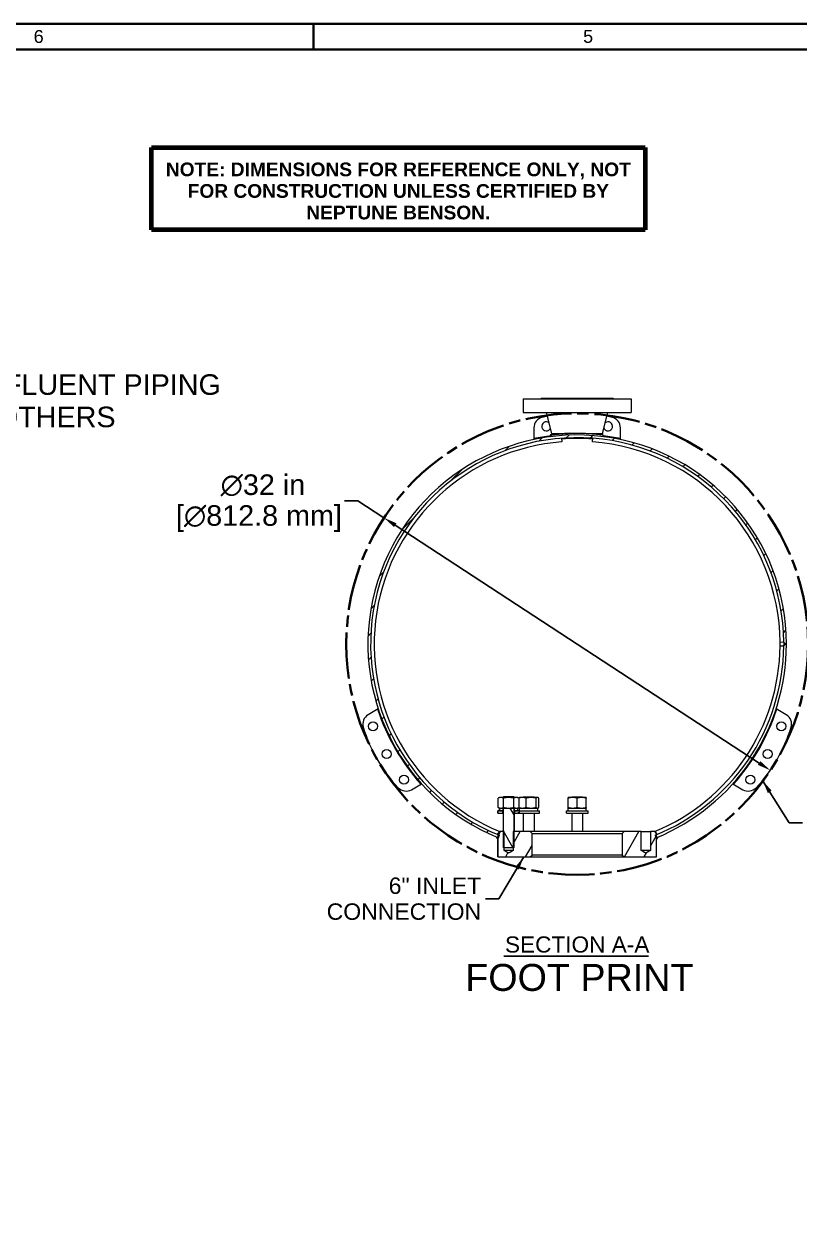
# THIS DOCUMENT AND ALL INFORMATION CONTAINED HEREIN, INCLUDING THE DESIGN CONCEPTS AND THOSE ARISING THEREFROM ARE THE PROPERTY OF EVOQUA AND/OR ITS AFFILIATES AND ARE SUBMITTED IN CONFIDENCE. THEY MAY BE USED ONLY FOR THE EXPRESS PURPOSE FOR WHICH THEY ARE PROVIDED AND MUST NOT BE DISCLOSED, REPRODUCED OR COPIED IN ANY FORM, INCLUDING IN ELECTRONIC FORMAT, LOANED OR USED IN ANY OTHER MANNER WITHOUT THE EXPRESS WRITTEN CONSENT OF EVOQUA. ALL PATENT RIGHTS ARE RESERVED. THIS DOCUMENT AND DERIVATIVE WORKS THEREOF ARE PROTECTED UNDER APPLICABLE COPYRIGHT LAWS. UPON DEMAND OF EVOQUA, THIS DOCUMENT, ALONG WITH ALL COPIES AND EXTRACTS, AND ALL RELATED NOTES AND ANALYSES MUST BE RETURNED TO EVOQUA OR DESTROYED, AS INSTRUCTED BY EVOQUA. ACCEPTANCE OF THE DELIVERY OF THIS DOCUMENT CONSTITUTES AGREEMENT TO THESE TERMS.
# Model space of a CAD drawing. Header units: inches. Extents: x 12 to 318, y 5 to 204.
# Drawn here: x 106 to 159.8, y 121.9 to 204.2 of the extents above; entities that cross this region are included whole.
import ezdxf

# ---------------------------------------------------------------- set-up
doc = ezdxf.new("R2010")
doc.units = ezdxf.units.IN
doc.header["$LTSCALE"] = 9.5
doc.header["$MEASUREMENT"] = 0
doc.linetypes.add('CHAIN', pattern=[0.7087, 0.4724, -0.0591, 0.1181, -0.0591])
doc.layers.get('0').update_dxf_attribs({"lineweight": 25})
for name, color, linetype, lineweight in [('Border', 7, 'Continuous', 35), ('Dimension', 7, 'Continuous', 25), ('Hatch', 7, 'Continuous', 18), ('Sketch Geometry', 7, 'Continuous', 35), ('Sketch Geometry (ANSI)', 7, 'Continuous', 25), ('Symbol', 7, 'Continuous', 25), ('Symbol (ANSI)', 7, 'Continuous', 25), ('Visible', 7, 'Continuous', 18)]:
    doc.layers.add(name, color=color, linetype=linetype, lineweight=lineweight)
doc.styles.add('MEMCOR Medium', font='arial.ttf')
doc.styles.add('Note Text (ANSI)', font='arial.ttf')
doc.styles.add('Standard A-B-C', font='arial.ttf')
doc.styles.add('Standard D-E', font='arial.ttf')
doc.styles.add('Standard Large', font='arial.ttf')
doc.styles.add('Text Style347', font='arial.ttf')
doc.dimstyles.new('Default (ANSI)$7', dxfattribs={"dimscale": 9.5, "dimtxt": 0.1500000059604645, "dimasz": 0.09842519462108612, "dimexe": 0.125, "dimexo": 0.0625, "dimgap": 0.03149606299212598, "dimtad": 0, "dimtih": 1, "dimtoh": 1, "dimdec": 4, "dimzin": 3, "dimdsep": 46, "dimlunit": 5, "dimtxsty": 'MEMCOR Medium', "dimcen": 0.09, "dimdle": 0.3937007874015748, "dimclrd": 256, "dimclre": 256, "dimclrt": 256, "dimadec": 0, "dimazin": 1, "dimtfac": 0.800000011920929, "dimtofl": 0, "dimtmove": 0, "dimatfit": 3, "dimfxl": 1, "dimfrac": 1, "dimtolj": 1, "dimtzin": 4, "dimlwd": -1, "dimlwe": -1, "dimarcsym": 0})
doc.dimstyles.new('Default D-E$7', dxfattribs={"dimscale": 9.5, "dimtxt": 0.1500000059604645, "dimasz": 0.09842519462108612, "dimexe": 0.125, "dimexo": 0.0625, "dimgap": 0.03149606299212598, "dimtad": 0, "dimtih": 1, "dimtoh": 1, "dimzin": 4, "dimdsep": 46, "dimtxsty": 'Standard D-E', "dimcen": 0.09, "dimdle": 0.3937007874015748, "dimclrd": 256, "dimclre": 256, "dimclrt": 256, "dimadec": 0, "dimazin": 1, "dimtfac": 1, "dimtofl": 0, "dimtmove": 0, "dimatfit": 3, "dimfxl": 1, "dimtolj": 1, "dimtzin": 4, "dimlwd": -1, "dimlwe": -1, "dimarcsym": 0})
doc.dimstyles.new('in [mm] D-E NeptuneBenson', dxfattribs={"dimscale": 9.5, "dimtxt": 0.1500000059604645, "dimasz": 0.09842519462108612, "dimexe": 0.125, "dimexo": 0.063, "dimgap": 0.03149606299212598, "dimtad": 0, "dimtih": 1, "dimtoh": 1, "dimdec": 4, "dimzin": 3, "dimdsep": 46, "dimlunit": 5, "dimtxsty": 'Standard D-E', "dimcen": 0.09, "dimdle": 0.3937007874015748, "dimclrd": 256, "dimclre": 256, "dimclrt": 256, "dimadec": 1, "dimazin": 1, "dimtfac": 1, "dimtofl": 0, "dimtmove": 0, "dimatfit": 3, "dimfxl": 1, "dimfrac": 1, "dimtolj": 1, "dimtzin": 4, "dimlwd": -1, "dimlwe": -1, "dimarcsym": 0})
pattern_1 = [(135.00021045915, (0, 0), (-0.8396862183023246, -0.8396923870043962), [])]
pattern_2 = [(59.99997778074501, (0, 0), (-1.028404936738194, 0.5937503988146122), [])]
pattern_3 = [(120.00017538262, (0, 0), (-1.028403349517977, -0.5937531479497226), [])]
pattern_4 = [(30.00002221925499, (0, 0), (-0.5937503988146122, 1.028404936738194), [])]
pattern_5 = [(150.00024553567, (0, 0), (-0.593745592861006, -1.028407711444314), [])]

# ---------------------------------------------------------------- blocks, each defined once
blk = doc.blocks.new('Borders 22x34_D')
at = {"layer": 'Border'}
for p, q in [((33.5, 21.5), (1.249999999999993, 21.5)), ((13.2734375, 21.5), (13.2734375, 21.3125)), ((33.3125, 21.31250000000001), (1.249999999999993, 21.3125))]:
    blk.add_line(p, q, dxfattribs=at)
at = {"layer": 'Border', "char_height": 0.09399999783733698, "attachment_point": 5, "style": 'Standard A-B-C'}
for s, insert in [('\\fArial|b0|i0;{\\H0.0940;6}', (11.26953125, 21.40625)), ('\\fArial|b0|i0;{\\H0.0940;5}', (15.27734375, 21.40685899403152))]:
    blk.add_mtext(s, dxfattribs=dict(at, insert=insert))
blk = doc.blocks.new('DIM FOR REF ONLY')
at = {"layer": 'Sketch Geometry (ANSI)', "lineweight": 140}
for p, q in [((-1.8, 0.3000000000000002), (1.8, 0.3000000000000002)), ((-1.8, -0.3000000000000002), (-1.8, 0.3000000000000002)), ((1.8, 0.3000000000000002), (1.799999999999999, -0.3000000000000002)), ((1.799999999999999, -0.3000000000000002), (-1.8, -0.3000000000000002))]:
    blk.add_line(p, q, dxfattribs=at)
at = {"layer": 'Symbol (ANSI)', "insert": (0, -0.01671697658405858), "char_height": 0.1000000031914298, "width": 3.557293458209896, "attachment_point": 5, "line_spacing_factor": 0.9442214965820312, "style": 'Note Text (ANSI)'}
blk.add_mtext('\\fArial|b1|i0;{\\H0.1000;NOTE: DIMENSIONS FOR REFERENCE ONLY, NOT FOR CONSTRUCTION UNLESS CERTIFIED BY NEPTUNE BENSON.}', dxfattribs=at)
blk = doc.blocks.new('*D24')
at = {"layer": 'Defpoints', "color": 0, "transparency": 16777216}
for p in [(193.7972568226986, 119.3887375838021), (193.7972568226986, 114.3087004559909), (157.7972568226986, 101.0393646977037)]:
    blk.add_point(p, dxfattribs=at)
at = {"layer": 'Dimension', "transparency": 16777216}
for p, q in [((157.7972568226986, 101.6378646977037), (157.7972568226986, 120.5762375838021)), ((193.7972568226986, 114.9072004559909), (193.7972568226986, 120.5762375838021)), ((158.7322961715989, 119.3887375838021), (170.6513532396408, 119.3887375838021)), ((192.8622174737983, 119.3887375838021), (180.942889382857, 119.3887375838021))]:
    blk.add_line(p, q, dxfattribs=at)
for points in [[(158.7322961715989, 119.5445774752855), (158.7322961715989, 119.2328976923187), (157.7972568226986, 119.3887375838021)], [(192.8622174737983, 119.5445774752855), (192.8622174737983, 119.2328976923187), (193.7972568226986, 119.3887375838021)]]:
    blk.add_solid(points, dxfattribs=at)
at = {"layer": 'Dimension', "transparency": 16777216, "char_height": 1.425000056624413, "attachment_point": 5, "style": 'Standard D-E'}
for s, insert in [('\\A1; 36 in', (175.7971213112489, 120.4160027392698)), ('\\A1;[914.4 mm]', (175.7971213112489, 118.1763001825178))]:
    blk.add_mtext(s, dxfattribs=dict(at, insert=insert))
blk = doc.blocks.new('*D29')
at = {"layer": 'Defpoints', "color": 0, "transparency": 16777216}
for p in [(130.9873736890362, 169.993497080144), (157.7671399563689, 152.4797317456705)]:
    blk.add_point(p, dxfattribs=at)
at = {"layer": 'Dimension', "transparency": 16777216}
for p, q in [((129.180173282419, 171.1753925275463), (128.2451339335187, 171.1753925275462)), ((130.9873736890362, 169.993497080144), (129.180173282419, 171.1753925275463)), ((156.9845928797647, 152.9915116367274), (131.7699207656404, 169.4817171890871))]:
    blk.add_line(p, q, dxfattribs=at)
for points in [[(131.8552174141498, 169.6121417018545), (131.6846241171309, 169.3512926763197), (130.9873736890362, 169.993497080144)], [(157.0698895282742, 153.1219361494947), (156.8992962312552, 152.86108712396), (157.7671399563689, 152.4797317456705)]]:
    blk.add_solid(points, dxfattribs=at)
at = {"layer": 'Dimension', "transparency": 16777216, "char_height": 1.425000056624413, "attachment_point": 5, "style": 'Standard D-E'}
for s, insert in [('\\A1; ∅32 in', (122.3251417475122, 172.2420250108647)), ('\\A1;[∅812.8 mm]', (122.3251417475122, 169.9396263393874))]:
    blk.add_mtext(s, dxfattribs=dict(at, insert=insert))

msp = doc.modelspace()

# ---------------------------------------------------------------- hatches: boundary and pattern name
at = {"layer": 'Hatch'}
h = msp.add_hatch(dxfattribs=at)
h.set_pattern_fill('ANSI31', color=256, scale=9.499999999999998, style=0)
h.set_pattern_definition([(45, (0, 0), (-0.8396893026590252, 0.8396893026590252), [])])
edge = h.paths.add_edge_path()
edge.add_line((158.6892223918996, 161.3602986726722), (158.6898518312816, 161.3596840259569))
edge.add_spline(control_points=[(158.6898518312816, 161.3596840259569), (158.7105904772499, 161.3394314466433), (158.7312639169352, 161.31911214023), (158.7727335905705, 161.2780905322834), (158.7935281613917, 161.257386638996), (158.8142555628365, 161.2366156727726)], knot_values=[-0.4444822678485152, -0.4444822678485152, -0.4444822678485152, -0.4444822678485152, -0.2235997053714192, -0.2235997053714192, 0, 0, 0, 0], degree=3, periodic=0)
edge.add_line((158.8142555628365, 161.2366156727726), (158.8772568227023, 161.2366156782705))
edge.add_ellipse((144.3772568227023, 161.2366144129071), major_axis=(-1.265363416500901e-06, 14.49999999999995), ratio=1, start_angle=270, end_angle=517.1918704726288)
edge.add_ellipse((144.3772568226138, 161.2366144126943), major_axis=(13.36621879402833, -5.620871386491642), ratio=1, start_angle=270, end_angle=270.517353892734)
edge.add_ellipse((144.3772568221316, 161.2366144115072), major_axis=(13.41642703719164, -5.499953228152959), ratio=1, start_angle=269.9999999999997, end_angle=270.160588602221)
edge.add_line((138.9149287073729, 147.8048248240071), (138.985562275644, 147.9785117522237))
edge.add_ellipse((144.3772568226944, 161.2366144128867), major_axis=(-13.25810266066305, 5.391694547050391), ratio=1, start_angle=89.53136823856897, end_angle=90, ccw=False)
edge.add_ellipse((144.3772568227023, 161.2366144129071), major_axis=(-13.2135601081527, 5.499953228731659), ratio=1, start_angle=203.0939525433276, end_angle=450.0000000000024, ccw=False)
h = msp.add_hatch(dxfattribs=at)
h.set_pattern_fill('ANSI31', color=256, scale=9.499999999999998, angle=105.00024553567, style=0)
h.set_pattern_definition(pattern_5)
h.paths.add_polyline_path([(139.0859909453368, 149.8658644129074), (139.248184823299, 149.8658644129074), (139.248184823299, 149.6778644129074), (139.2218909161048, 149.6778644129074), (138.9951636584997, 149.6778644129074), (138.9951636584997, 149.8658644129074), (139.0026685437283, 149.8658644129074)])
h = msp.add_hatch(dxfattribs=at)
h.set_pattern_fill('ANSI31', color=256, scale=9.499999999999998, angle=75.00017538262, style=0)
h.set_pattern_definition(pattern_3)
h.paths.add_polyline_path([(139.6272568227021, 150.5998644129074), (139.2529434269607, 150.5998644129074), (139.2529434269607, 150.6303644129074), (139.2654671486767, 150.6428644129074), (139.9890464967275, 150.6428644129074), (140.0015702184435, 150.6303644129074), (140.0015702184435, 150.5998644129074)])
h = msp.add_hatch(dxfattribs=at)
h.set_pattern_fill('ANSI31', color=256, scale=9.499999999999998, angle=75.00017538262, style=0)
h.set_pattern_definition(pattern_3)
h.paths.add_polyline_path([(139.6272568227021, 149.8658644129074), (140.0015702184434, 149.8658644129074), (140.0015702184434, 148.2366144129074), (140.0015702184434, 147.1553644129074), (139.9890464967275, 147.1428644129074), (139.9474544464149, 147.1428644129074), (139.307059198989, 147.1428644129074), (139.2654671486766, 147.1428644129074), (139.2529434269607, 147.1553644129074), (139.2529434269607, 148.2366144129074), (139.2529434269607, 149.8658644129074)])
h = msp.add_hatch(dxfattribs=at)
h.set_pattern_fill('ANSI31', color=256, scale=9.499999999999998, angle=105.00024553567, style=0)
h.set_pattern_definition(pattern_5)
h.paths.add_polyline_path([(140.1685227000674, 149.8658644129073), (140.2518451016759, 149.8658644129073), (140.2593499869045, 149.8658644129073), (140.2593499869045, 149.6778644129074), (140.0326227292994, 149.6778644129074), (140.0063288221051, 149.6778644129074), (140.0063288221051, 149.8658644129074)])
h = msp.add_hatch(dxfattribs=at)
h.set_pattern_fill('ANSI31', color=256, scale=9.499999999999998, angle=-14.999977780745, style=0)
h.set_pattern_definition(pattern_4)
h.paths.add_polyline_path([(138.8775998890108, 149.6778644129074), (138.8775998890108, 149.5178644129074), (139.2218909161048, 149.5178644129074), (139.2218909161048, 149.6778644129074), (138.9951636584997, 149.6778644129074)])
h = msp.add_hatch(dxfattribs=at)
h.set_pattern_fill('ANSI31', color=256, scale=9.499999999999998, angle=-14.999977780745, style=0)
h.set_pattern_definition(pattern_4)
h.paths.add_polyline_path([(140.3769137563934, 149.5178644129074), (140.3769137563934, 149.6778644129074), (140.2593499869045, 149.6778644129074), (140.0326227292994, 149.6778644129074), (140.0326227292994, 149.5178644129074)])
h = msp.add_hatch(dxfattribs=at)
h.set_pattern_fill('ANSI31', color=256, scale=9.499999999999998, angle=14.999977780745, style=0)
h.set_pattern_definition(pattern_2)
edge = h.paths.add_edge_path()
edge.add_spline(control_points=[(139.9474544464149, 146.9266144129074), (139.7846305262772, 146.8290244799593), (139.6867745549705, 146.771587545831), (139.6420877266418, 146.7481886592365), (139.6171629940704, 146.7466933041591), (139.5767465614622, 146.7662673995441), (139.4671580108455, 146.8306577973135), (139.307059198989, 146.9266144129074)], knot_values=[0, 0, 0, 0.1269987119716778, 0.3471420293198288, 0.8819957925534003, 1.438620645031378, 1.741104447921297, 1.86413268116573, 1.86413268116573, 1.86413268116573], weights=[1, 1.896017893314855, 4.011503640253107, 7.354342838977546, 7.768026261412508, 4.47386658969204, 1.868004853423311, 1], degree=2, periodic=0)
edge.add_line((139.307059198989, 146.9266144129074), (139.307059198989, 147.1428644129074))
edge.add_line((139.307059198989, 147.1428644129074), (139.307059198989, 148.2366144129074))
edge.add_line((139.307059198989, 148.2366144129074), (139.2529434269607, 148.2366144129074))
edge.add_line((139.2529434269607, 148.2366144129074), (139.0023046816842, 148.2366144129074))
edge.add_line((139.0023046816842, 148.2366144129074), (138.8773035939707, 148.1116144129074))
edge.add_line((138.8773035939707, 148.1116144129074), (138.8773035939707, 148.0230543047544))
edge.add_line((138.8773035939707, 148.0230543047544), (138.8773035939707, 147.8201873743155))
edge.add_line((138.8773035939707, 147.8201873743155), (138.8773035939707, 147.6894760731549))
edge.add_line((138.8773035939707, 147.6894760731549), (138.8773035939707, 146.4866144129074))
edge.add_line((138.8773035939707, 146.4866144129074), (141.1273359747071, 146.4866144129073))
edge.add_line((141.1273359747071, 146.4866144129073), (141.2523391408691, 146.6116144129073))
edge.add_line((141.2523391408691, 146.6116144129074), (141.2523391408691, 148.1116144129074))
edge.add_line((141.2523391408691, 148.1116144129074), (141.1273359747071, 148.2366144129074))
edge.add_line((141.1273359747071, 148.2366144129073), (140.0015702184434, 148.2366144129074))
edge.add_line((140.0015702184434, 148.2366144129074), (139.947454446415, 148.2366144129074))
edge.add_line((139.947454446415, 148.2366144129074), (139.9474544464149, 147.1428644129074))
edge.add_line((139.9474544464149, 147.1428644129074), (139.9474544464149, 146.9266144129074))
h = msp.add_hatch(dxfattribs=at)
h.set_pattern_fill('ANSI31', color=256, scale=9.499999999999998, angle=14.999977780745, style=0)
h.set_pattern_definition(pattern_2)
edge = h.paths.add_edge_path()
edge.add_spline(control_points=[(149.4474544464149, 146.9266144129072), (149.2846305262755, 146.8290244799582), (149.1867745549694, 146.7715875458302), (149.1420877266414, 146.7481886592361), (149.1171629940703, 146.7466933041589), (149.0767465614622, 146.766267399544), (148.9671580108455, 146.8306577973133), (148.807059198989, 146.9266144129072)], knot_values=[0, 0, 0, 0.1269987119727649, 0.3471420293232652, 0.8819957925597767, 1.438620645035721, 1.741104447923081, 1.864132681166204, 1.864132681166204, 1.864132681166204], weights=[1, 1.896017893333548, 4.011503640315993, 7.35434283908584, 7.768026261475409, 4.473866589706166, 1.86800485342475, 1], degree=2, periodic=0)
edge.add_line((148.807059198989, 146.9266144129072), (148.807059198989, 148.2366144129072))
edge.add_line((148.807059198989, 148.2366144129072), (147.6271776706968, 148.2366144129073))
edge.add_line((147.6271776706968, 148.2366144129073), (147.5021745045348, 148.1116144129073))
edge.add_line((147.5021745045348, 148.1116144129072), (147.5021745045347, 146.6116144129072))
edge.add_line((147.5021745045348, 146.6116144129072), (147.6271776706968, 146.4866144129072))
edge.add_line((147.6271776706968, 146.4866144129073), (149.8772100514332, 146.4866144129072))
edge.add_line((149.8772100514332, 146.4866144129072), (149.8772100514332, 147.6894760731547))
edge.add_line((149.8772100514332, 147.6894760731547), (149.8772100514332, 147.8201873743153))
edge.add_line((149.8772100514332, 147.8201873743152), (149.8772100514332, 148.0230543047541))
edge.add_line((149.8772100514332, 148.0230543047541), (149.8772100514332, 148.1116144129072))
edge.add_line((149.8772100514332, 148.1116144129072), (149.7522089637197, 148.2366144129072))
edge.add_line((149.7522089637197, 148.2366144129072), (149.4474544464149, 148.2366144129072))
edge.add_line((149.4474544464149, 148.2366144129072), (149.4474544464149, 146.9266144129072))
h = msp.add_hatch(dxfattribs=at)
h.set_pattern_fill('ANSI31', color=256, scale=9.499999999999998, angle=90.00021045915, style=0)
h.set_pattern_definition(pattern_1)
edge = h.paths.add_edge_path()
edge.add_spline(control_points=[(138.7563854361072, 147.8703956186723), (138.7763317589018, 147.8402919662346), (138.8128020202119, 147.7859585254541), (138.8370569689325, 147.7498223856619), (138.8572711974892, 147.7197096028731), (138.8773035939708, 147.6894760731612)], knot_values=[-0.3316340203417856, -0.3316340203417856, -0.3316340203417856, -0.3316340203417856, -0.2763616771456869, -0.2763616771456869, 0, 0, 0, 0], degree=3, periodic=0)
edge.add_line((138.8773035939708, 147.6894760731612), (138.8773035939708, 147.8201873743123))
edge.add_ellipse((144.377256822615, 161.2366144126969), major_axis=(-13.41642703838462, 5.499953228628415), ratio=1, start_angle=89.48264610716762, end_angle=89.99999999994219, ccw=False)
h = msp.add_hatch(dxfattribs=at)
h.set_pattern_fill('ANSI31', color=256, scale=9.499999999999998, angle=90.00021045915, style=0)
h.set_pattern_definition(pattern_1)
edge = h.paths.add_edge_path()
edge.add_spline(control_points=[(149.8772100514333, 147.689476073161), (149.8973443520003, 147.7196418347717), (149.9175067628622, 147.7497888276866), (149.9417016080441, 147.7859652372398), (149.9780059564956, 147.8402478821879), (149.9981282092969, 147.8703956186721)], knot_values=[-1.657178635065465, -1.657178635065465, -1.657178635065465, -1.657178635065465, -0.2761964706043747, -0.2761964706043747, 0, 0, 0, 0], degree=3, periodic=0)
edge.add_ellipse((144.3772568226775, 161.2366144129668), major_axis=(-13.36621879430101, -5.620871386604489), ratio=1, start_angle=89.48264610724277, end_angle=90.00000000006429, ccw=False)
edge.add_line((149.8772100514176, 147.8201873743121), (149.8772100514333, 147.689476073161))

# ---------------------------------------------------------------- linework, layer by layer
at = {"layer": 'Sketch Geometry', "linetype": 'CHAIN', "ltscale": 0.7110018730163574}
msp.add_circle((144.3772568227025, 161.2366144129071), 15.99912386291813, dxfattribs=at)
at = {"layer": 'Symbol', "lineweight": 25}
msp.add_line((139.3007047648247, 139.5980811034485), (149.3136611625646, 139.5980811034485), dxfattribs=at)
at = {"layer": 'Visible'}
for p, q in [((140.6272568227028, 178.2391144129072), (148.1272568227028, 178.2391144129071)), ((140.6272568227028, 178.2391144129072), (140.6272568227028, 177.2991144129073)), ((141.8772568227028, 178.2991144129072), (146.8772568227028, 178.2991144129071)), ((141.8772568227028, 178.2991144129072), (141.8772568227028, 178.2391144129072)), ((146.8772568227028, 178.2991144129071), (146.8772568227028, 178.2391144129071)), ((148.1272568227028, 178.2391144129071), (148.1272568227028, 177.2991144129071)), ((140.6272568227028, 177.2991144129073), (148.1272568227028, 177.2991144129071)), ((142.6272568227028, 175.8480033017961), (142.2522568227028, 177.2991144129072)), ((146.1272568227028, 175.848003301796), (146.5022568227028, 177.2991144129071)), ((141.3772568227027, 176.2277370364116), (141.3772568227027, 175.4228753720181)), ((147.3772568227026, 175.4228753720181), (147.3772568227026, 176.2277370364115)), ((141.3772568227027, 175.4739772305077), (141.3875661010532, 175.4250515850864)), ((142.6272568227028, 175.8480033017961), (143.7555194370133, 175.8480033017961)), ((142.6272568227028, 175.8480033017961), (142.6272568227028, 175.7561441104941)), ((143.2966147931005, 175.5082600452038), (143.3154906364124, 175.2589736586135)), ((144.9989942083928, 175.8480033017961), (146.1272568227028, 175.8480033017961)), ((145.4380903423064, 175.2590442484842), (145.4569496048771, 175.5083318900055)), ((146.1272568227028, 175.848003301796), (146.1272568227028, 175.7561441104942)), ((147.3669475443522, 175.4250515850865), (147.3772568227027, 175.4739772305078)), ((158.6892223918998, 161.3602986726722), (158.4392317269356, 161.3581382489209)), ((158.4392316500385, 161.1150816791683), (158.6892223136356, 161.1129210972352)), ((158.4398517322247, 161.1150763200147), (158.439851830658, 161.3581436078682)), ((158.6898518312818, 161.3596840259569), (158.6181026972929, 161.3596840550127)), ((158.6898517316008, 161.113535722043), (158.6181036373315, 161.1135357510983)), ((158.6898518312816, 161.3596840259569), (158.6898517316006, 161.113535722043)), ((158.8142555628364, 161.2366156727726), (158.8772568227022, 161.2366156782705)), ((158.8772568227022, 161.2366131475432), (158.8142647220695, 161.2366131530402)), ((130.591594447397, 156.7415601447054), (129.8945637994997, 156.3391293125084)), ((130.594864430771, 156.731543941225), (130.5473389397644, 156.7160092154606)), ((158.2071747056409, 156.7160092154596), (158.1596492146342, 156.7315439412241)), ((158.8599498459048, 156.3391293125079), (158.1629191980081, 156.7415601447045)), ((132.8945637994995, 151.1429768898018), (133.5915944473968, 151.5454077219987)), ((133.5473389397642, 151.5198567927539), (133.5845551524203, 151.5532477124108)), ((155.162919198008, 151.545407721998), (155.8599498459047, 151.1429768898014)), ((155.1699584929845, 151.55324771241), (155.2071747056407, 151.5198567927531)), ((139.0022568227021, 150.5998644129074), (138.9055689862151, 150.554778134303)), ((138.9055689862151, 149.9109506915117), (138.9055689862151, 150.554778134303)), ((139.0022568227021, 149.8658644129073), (138.9055689862151, 149.9109506915117)), ((138.9947568227021, 149.8658644129074), (138.9951636584997, 149.8658644129074)), ((138.9947568227021, 149.6778644129074), (138.9947568227021, 149.8658644129074)), ((139.0026685437283, 149.8658644129074), (138.9951636584997, 149.8658644129074)), ((138.9951636584997, 149.8658644129074), (138.9951636584997, 149.6778644129074)), ((139.0859909453368, 150.5998644129074), (139.0022568227021, 150.5998644129074)), ((139.0026685437283, 149.8658644129074), (139.0859909453368, 149.8658644129074)), ((139.6272568227021, 150.5998644129074), (139.0859909453368, 150.5998644129074)), ((139.0859909453368, 149.8658644129073), (139.6272568227021, 149.8658644129074)), ((139.248184823299, 149.6778644129074), (139.248184823299, 149.8658644129074)), ((139.2647568227021, 150.6428644129074), (139.2522568227021, 150.6303644129074)), ((139.2529434269607, 150.6303644129074), (139.2522568227021, 150.6303644129074)), ((139.2522568227021, 150.6303644129074), (139.2522568227021, 150.5998644129074)), ((139.2522568227021, 149.8658644129074), (139.2522568227021, 148.2366144129074)), ((139.2654671486767, 150.6428644129074), (139.2529434269607, 150.6303644129074)), ((139.2529434269607, 150.6303644129074), (139.2529434269607, 150.5998644129074)), ((139.2529434269607, 149.8658644129074), (139.2529434269607, 147.1553644129074)), ((139.2647568227021, 150.6428644129074), (139.2654671486767, 150.6428644129074)), ((139.9890464967276, 150.6428644129074), (139.2654671486767, 150.6428644129074)), ((139.2664129044586, 149.9109506915117), (139.2664129044586, 150.554778134303)), ((140.1685227000674, 150.5998644129074), (139.6272568227021, 150.5998644129074)), ((139.6272568227021, 149.8658644129074), (140.1685227000674, 149.8658644129073)), ((139.9881007409456, 149.9109506915117), (139.9881007409456, 150.554778134303)), ((140.0015702184435, 150.6303644129074), (139.9890464967276, 150.6428644129074)), ((139.9890464967276, 150.6428644129074), (139.9897568227021, 150.6428644129074)), ((139.9897568227021, 150.6428644129074), (140.0022568227021, 150.6303644129074)), ((140.0015702184435, 150.5998644129074), (140.0015702184435, 150.6303644129074)), ((140.0022568227021, 150.6303644129074), (140.0015702184435, 150.6303644129074)), ((140.0015702184434, 147.1553644129074), (140.0015702184435, 149.8658644129074)), ((140.0022568227021, 150.6303644129074), (140.0022568227021, 150.5998644129074)), ((140.0022568227021, 149.8658644129074), (140.0022568227021, 148.2366144129074)), ((140.0063288221051, 149.8658644129073), (140.0063288221051, 149.6778644129074)), ((140.2522568227021, 150.5998644129074), (140.1685227000674, 150.5998644129074)), ((140.1685227000674, 149.8658644129073), (140.2518451016759, 149.8658644129073)), ((140.2593499869045, 149.8658644129073), (140.2518451016759, 149.8658644129073)), ((140.2522568227021, 150.5998644129074), (140.3489446591892, 150.554778134303)), ((140.2522568227021, 149.8658644129073), (140.3489446591891, 149.9109506915117)), ((140.2593499869045, 149.6778644129074), (140.2593499869045, 149.8658644129073)), ((140.2593499869045, 149.8658644129074), (140.2597568227021, 149.8658644129074)), ((140.2597568227021, 149.6778644129074), (140.2597568227021, 149.8658644129073)), ((140.3489446591891, 149.9109506915117), (140.3489446591892, 150.554778134303)), ((140.3934996120659, 150.5998644129074), (140.3714519993096, 150.5895834422351)), ((140.3934996120659, 149.8658644129074), (140.3714519993096, 149.8761453835797)), ((140.385999612066, 149.8658644129073), (141.650999612066, 149.8658644129073)), ((140.385999612066, 149.6778644129074), (140.385999612066, 149.8658644129073)), ((140.5765578738243, 150.5998644129074), (140.3934996120659, 150.5998644129074)), ((141.180261515255, 150.5998644129074), (140.5765578738243, 150.5998644129074)), ((140.655999612066, 150.6428644129073), (140.6434996120661, 150.6303644129073)), ((141.3934996120661, 150.6303644129073), (140.6434996120661, 150.6303644129073)), ((140.6434996120661, 150.6303644129073), (140.6434996120661, 150.5998644129074)), ((140.655999612066, 150.6428644129073), (141.3809996120661, 150.6428644129073)), ((140.8317130553642, 149.9109506915117), (140.8317130553642, 150.554778134303)), ((141.6222032534966, 150.5998644129073), (141.180261515255, 150.5998644129074)), ((141.3809996120661, 150.6428644129073), (141.3934996120661, 150.6303644129073)), ((141.3934996120661, 150.6303644129073), (141.3934996120661, 150.5998644129073)), ((141.5288099751457, 149.9109506915117), (141.5288099751457, 150.554778134303)), ((141.6434996120659, 150.5998644129073), (141.6222032534966, 150.5998644129073)), ((141.6434996120659, 150.5998644129073), (141.6655472248222, 150.589583442235)), ((141.6434996120659, 149.8658644129073), (141.6655472248222, 149.8761453835797)), ((141.650999612066, 149.6778644129074), (141.650999612066, 149.8658644129073)), ((141.7155965318474, 149.9109506915117), (141.7155965318474, 150.554778134303)), ((143.7447568227021, 149.8658644129073), (145.002732841427, 149.8658644129073)), ((143.7447568227021, 149.6778644129073), (143.7447568227021, 149.8658644129073)), ((144.0647568227019, 150.5998644129073), (143.7522568227019, 150.5998644129073)), ((143.7522568227019, 149.9109506915117), (143.7522568227019, 150.554778134303)), ((144.0147568227022, 150.6428644129073), (144.0022568227022, 150.6303644129073)), ((144.7522568227022, 150.6303644129073), (144.0022568227022, 150.6303644129073)), ((144.0022568227022, 150.6303644129073), (144.0022568227022, 150.5998644129073)), ((144.0147568227022, 150.6428644129073), (144.7397568227022, 150.6428644129073)), ((144.6897568227019, 150.5998644129073), (144.0647568227019, 150.5998644129073)), ((144.3772568227018, 149.9109506915116), (144.3772568227019, 150.5547781343029)), ((145.0022568227019, 150.5998644129073), (144.6897568227019, 150.5998644129073)), ((144.7397568227022, 150.6428644129073), (144.7522568227022, 150.6303644129073)), ((144.7522568227022, 150.6303644129073), (144.7522568227022, 150.5998644129073)), ((145.0022568227019, 149.9109506915116), (145.0022568227019, 150.5547781343029)), ((145.002732841427, 149.6778644129073), (145.002732841427, 149.8658644129073)), ((138.8772568227021, 149.6778644129074), (138.8775998890108, 149.6778644129074)), ((138.8772568227021, 149.5178644129074), (138.8772568227021, 149.6778644129074)), ((138.8772568227021, 149.5178644129074), (138.8775998890108, 149.5178644129074)), ((138.8775998890108, 149.6778644129074), (138.8775998890108, 149.5178644129074)), ((139.2218909161048, 149.6778644129074), (138.8775998890108, 149.6778644129074)), ((138.8775998890108, 149.5178644129074), (139.2218909161048, 149.5178644129074)), ((138.9951636584997, 149.6778644129074), (139.248184823299, 149.6778644129074)), ((139.2218909161048, 149.5178644129074), (139.2218909161048, 149.6778644129074)), ((139.2218909161048, 149.5178644129074), (139.2522568227021, 149.5178644129074)), ((139.248184823299, 149.6778644129074), (139.2522568227021, 149.6778644129074)), ((140.0022568227021, 149.6778644129074), (140.0063288221051, 149.6778644129074)), ((140.0022568227021, 149.5178644129074), (140.0326227292994, 149.5178644129074)), ((140.0063288221051, 149.6778644129074), (140.2593499869045, 149.6778644129074)), ((140.3769137563934, 149.6778644129074), (140.0326227292994, 149.6778644129074)), ((140.0326227292994, 149.6778644129074), (140.0326227292994, 149.5178644129074)), ((140.0326227292994, 149.5178644129074), (140.3769137563934, 149.5178644129074)), ((140.3769137563934, 149.5178644129074), (140.3769137563934, 149.6778644129074)), ((140.3769137563934, 149.6778644129074), (140.3772568227021, 149.6778644129074)), ((140.3769137563934, 149.5178644129074), (140.3772568227021, 149.5178644129074)), ((140.3772568227022, 149.6778644129074), (141.7684996120661, 149.6778644129074)), ((140.3772568227021, 149.5178644129074), (140.3772568227021, 149.6778644129074)), ((140.3772568227022, 149.5178644129074), (141.7684996120661, 149.5178644129074)), ((140.643499612066, 149.5178644129074), (140.643499612066, 148.2366144129074)), ((141.393499612066, 149.5178644129074), (141.393499612066, 148.2366144129074)), ((141.7684996120661, 149.5178644129073), (141.7684996120661, 149.6778644129074)), ((143.6272568227022, 149.6778644129073), (145.1272568227022, 149.6778644129073)), ((143.6272568227022, 149.5178644129073), (143.6272568227022, 149.6778644129073)), ((143.6272568227022, 149.5178644129073), (145.1272568227022, 149.5178644129073)), ((144.0022568227022, 149.5178644129073), (144.0022568227022, 148.2366144129073)), ((144.7522568227022, 149.5178644129073), (144.7522568227021, 148.2366144129073)), ((145.1272568227022, 149.5178644129073), (145.1272568227022, 149.6778644129073)), ((139.002256822702, 148.2366144129073), (138.877256822702, 148.1116144129073)), ((139.0023046816842, 148.2366144129073), (138.8773035939707, 148.1116144129073)), ((139.002256822702, 148.2366144129073), (139.0023046816842, 148.2366144129073)), ((139.307059198989, 148.2366144129073), (139.0023046816842, 148.2366144129073)), ((139.307059198989, 146.9266144129074), (139.307059198989, 148.2366144129073)), ((141.1273359747071, 148.2366144129073), (139.947454446415, 148.2366144129073)), ((139.947454446415, 148.2366144129073), (139.9474544464149, 146.9266144129074)), ((141.2523391408691, 148.1116144129073), (141.1273359747071, 148.2366144129073)), ((147.6271776706968, 148.2366144129072), (141.1273359747071, 148.2366144129073)), ((147.6271776706968, 148.2366144129072), (147.5021745045348, 148.1116144129072)), ((148.807059198989, 148.2366144129072), (147.6271776706968, 148.2366144129072)), ((148.807059198989, 146.9266144129072), (148.807059198989, 148.2366144129072)), ((148.807059198989, 148.2366144129072), (149.4474544464149, 148.2366144129072)), ((149.7522089637197, 148.2366144129072), (149.4474544464149, 148.2366144129072)), ((149.4474544464149, 148.2366144129072), (149.4474544464149, 146.9266144129072)), ((149.8772100514332, 148.1116144129072), (149.7522089637197, 148.2366144129072)), ((149.7522089637197, 148.2366144129072), (149.7522568227019, 148.2366144129072)), ((149.752256822702, 148.2366144129072), (149.877256822702, 148.1116144129072)), ((138.8772568226547, 148.0423973069932), (138.8596033804489, 148.0304356794057)), ((138.877256822702, 148.0230737727154), (138.877256822702, 148.1116144129073)), ((138.8773035939707, 148.1116144129074), (138.877256822702, 148.1116144129074)), ((138.877256822702, 146.4866144129074), (138.877256822702, 147.6895466611202)), ((138.8773035939707, 148.1116144129074), (138.8773035939707, 146.4866144129074)), ((138.8773035939865, 147.689476073155), (138.8773035939865, 147.8201873743124)), ((138.9149287073636, 147.8048248240067), (138.9855622756438, 147.9785117522238)), ((141.2523391408691, 146.6116144129073), (141.2523391408691, 148.1116144129073)), ((141.2523391408691, 148.1116144129073), (147.5021745045348, 148.1116144129072)), ((147.5021745045348, 148.1116144129072), (147.5021745045347, 146.6116144129072)), ((149.7697562799881, 147.9788391148772), (149.8404003624286, 147.8051564628429)), ((149.8772100514332, 146.4866144129072), (149.8772100514332, 148.1116144129072)), ((149.877256822702, 148.1116144129072), (149.8772100514332, 148.1116144129072)), ((149.8772100514174, 147.8201873743121), (149.8772100514175, 147.6894760731547)), ((149.877256822702, 148.0230737727151), (149.877256822702, 148.1116144129072)), ((149.8772568227491, 148.0423973069935), (149.8949102649553, 148.0304356794055)), ((149.8772568227019, 146.4866144129072), (149.877256822702, 147.6895461470494)), ((139.2529434269607, 147.1553644129074), (139.2654671486766, 147.1428644129074)), ((139.2654671486766, 147.1428644129074), (139.9890464967275, 147.1428644129074)), ((139.9474544464149, 146.9266144129074), (139.307059198989, 146.9266144129074)), ((139.9890464967275, 147.1428644129074), (140.0015702184434, 147.1553644129074)), ((141.1273359747071, 146.4866144129073), (141.2523391408691, 146.6116144129073)), ((147.5021745045347, 146.6116144129072), (141.2523391408691, 146.6116144129074)), ((147.5021745045347, 146.6116144129072), (147.6271776706968, 146.4866144129072)), ((149.4474544464149, 146.9266144129072), (148.8070591989889, 146.9266144129072)), ((138.8773035939707, 146.4866144129074), (138.877256822702, 146.4866144129074)), ((138.8773035939707, 146.4866144129074), (141.1273359747071, 146.4866144129073)), ((141.1273359747071, 146.4866144129073), (147.6271776706968, 146.4866144129072)), ((147.6271776706968, 146.4866144129072), (149.8772100514332, 146.4866144129072)), ((149.8772568227019, 146.4866144129072), (149.8772100514332, 146.4866144129072))]:
    msp.add_line(p, q, dxfattribs=at)
for centre, radius in [((130.2310319825274, 155.5403468455471), 0.3149999999999969), ((158.523481662877, 155.5403468455466), 0.3149999999999963), ((131.1711281719597, 153.6120524814484), 0.3149999999999969), ((157.5833854734447, 153.6120524814479), 0.3149999999999963), ((132.3710319825273, 151.8337581173497), 0.3149999999999969), ((156.383481662877, 151.8337581173493), 0.3149999999999963)]:
    msp.add_circle(centre, radius, dxfattribs=at)
for centre, radius, start, end in [((144.3772568227025, 166.5457382758251), 10.68999999999991, 101.0941914022158, 103.0827550577387), ((144.3772568227025, 166.5457382758251), 10.68999999999989, 76.9172449422585, 78.90580859777793), ((142.1272568227027, 176.2277370364116), 0.7499999999999936, 103.0827550577396, 180), ((142.2372568227027, 176.335738275825), 0.3149999999999967, 50.26542484251264, 338.7136382694716), ((146.5172568227026, 176.335738275825), 0.3149999999999966, 201.2863617307366, 129.7345751572782), ((146.6272568227027, 176.2277370364115), 0.7499999999999934, 0, 76.91724494225646), ((144.3772568227022, 161.2366144129071), 14.50000000000002, 4.978313060379714e-06, 247.8698179675565), ((144.3772568227022, 161.2366144129071), 14.31250000000001, 0.4951388145165326, 247.8698180326214), ((144.3772568227027, 161.2366144129071), 14.55000000000001, 97.20329521183605, 101.8989098180652), ((144.3772568227022, 161.236614412907), 14.26499999999995, 85.67366541725085, 94.33014547714295), ((144.3772568227027, 161.2366144129071), 14.55, 78.10109018193496, 82.79665291821892), ((144.3772568227026, 161.2366144129071), 14.06250000000001, 94.33014547714514, 247.5847305121623), ((144.3772568227026, 161.2366144129071), 14.0625, 0.4951388145165326, 85.67366541725302), ((144.3772568227026, 161.2366144129071), 14.0625, 292.415269487836, 359.5048249315366), ((144.3772568227022, 161.2366144129071), 14.31250000000002, 292.1336604838406, 359.5048249315366), ((144.3772568227022, 161.2366144129071), 14.49999999999999, 292.1336604187675, 359.999995021687), ((144.3772568227022, 161.236614412907), 14.26499999999995, 359.5048249315374, 359.5056448710571), ((144.3772568227022, 161.236614412907), 14.26499999999995, 0.4943188228494774, 0.4951388145172685), ((144.3772568227027, 161.2366144129071), 14.55000000000001, 198.1010901819329, 221.8989098180625), ((144.3772568227027, 161.2366144129071), 14.54999999999996, 318.1010901819338, 341.8989098180635), ((130.2695637994997, 155.6896102596701), 0.7499999999999926, 119.9999999999989, 196.9172449422606), ((158.4849498459048, 155.6896102596696), 0.7499999999999926, 343.0827550577394, 59.99999999999931), ((139.7794206855771, 158.5820524814482), 10.6899999999999, 196.917244942259, 223.0827550577383), ((148.9750929598275, 158.582052481448), 10.68999999999987, 316.9172449422598, 343.0827550577393), ((132.5195637994996, 151.7924959426402), 0.7499999999999917, 223.0827550577387, 299.999999999998), ((156.2349498459047, 151.7924959426397), 0.7499999999999911, 239.9999999999993, 316.9172449422599), ((144.3772568227023, 161.2366144129071), 14.49999999999998, 247.191875472627, 247.7092293653869), ((144.3772568227023, 161.2366144129071), 14.5, 292.2907706346099, 292.80812452737)]:
    msp.add_arc(centre, radius, start, end, dxfattribs=at)
for points in [[(142.5026795312943, 175.6149300297843), (142.5441957316654, 175.6620098250332), (142.5857406223318, 175.7090643152451), (142.6272568227028, 175.7561441104941)], [(146.1272568227028, 175.756144110494), (146.1687265849732, 175.7090234055845), (146.2103643518409, 175.6620507346937), (146.2518341141113, 175.6149300297842)]]:
    msp.add_open_spline(points, degree=3, dxfattribs=at)
for points, knots in [([(142.6272568227028, 175.7561441104941), (142.6272568227031, 175.7561441104941), (142.6377916326504, 175.7574271257049), (142.6821301872498, 175.7626698539845), (142.7159240766547, 175.7666259676569), (142.805253639702, 175.7765617388706), (142.8608604148965, 175.7825400096971), (142.9893253451922, 175.7953594050622), (143.0621917903452, 175.8021873912182), (143.2174475769585, 175.8153713782407), (143.3051577839671, 175.8221898142628), (143.4961827759164, 175.8349744119464), (143.5994928682062, 175.8409276755201), (143.7232552560716, 175.8466034856601), (143.7393429667741, 175.8473149677579), (143.7555194370158, 175.8480033017961)], [-13.40878023325579, -13.40878023325579, -13.40878023324489, -13.40878023324489, -12.57072853251782, -12.57072853251782, -11.73267683177986, -11.73267683177986, -10.8946251310419, -10.8946251310419, -10.05657343030393, -10.05657343030393, -9.218527601884922, -9.218527601884922, -8.380481773465913, -8.380481773465913, -8.256170749678198, -8.256170749678198, -8.256170749678198, -8.256170749678198]), ([(143.7555194370158, 175.8480033017961), (143.8487686091078, 175.8519711995035), (143.9451763783749, 175.8551628085454), (144.1545394661553, 175.8599614484841), (144.2677048292665, 175.8612252671866), (144.4868088161391, 175.8612252671866), (144.5999741792502, 175.8599614484841), (144.8093372670307, 175.8551628085454), (144.9057450362978, 175.8519711995035), (144.9989942083898, 175.8480033017961)], [-21.55504094410902, -21.55504094410902, -21.55504094410902, -21.55504094410902, -20.83481172868417, -20.83481172868417, -20.00002553869961, -20.00002553869961, -19.16523934871505, -19.16523934871505, -18.44501013328993, -18.44501013328993, -18.44501013328993, -18.44501013328993]), ([(144.9989942083898, 175.8480033017961), (145.0151706786316, 175.8473149677579), (145.031258389334, 175.8466034856601), (145.1550207771993, 175.8409276755201), (145.2583308694891, 175.8349744119464), (145.4493558614384, 175.8221898142628), (145.5370660684471, 175.8153713782407), (145.6923218550604, 175.8021873912182), (145.7651883002134, 175.7953594050622), (145.8936532305091, 175.7825400096971), (145.9492600057036, 175.7765617388706), (146.0385895687509, 175.7666259676568), (146.0723834581558, 175.7626698539845), (146.1167220127555, 175.7574271257048), (146.1272568227028, 175.756144110494), (146.1272568227028, 175.756144110494)], [-5.152609483577328, -5.152609483577328, -5.152609483577328, -5.152609483577328, -5.028298459789877, -5.028298459789877, -4.190252631370868, -4.190252631370868, -3.352206802951859, -3.352206802951859, -2.514155102213894, -2.514155102213894, -1.676103401475929, -1.676103401475929, -0.8380517007379646, -0.8380517007379646, -8.881784197001252e-15, 0, 0, 0]), ([(158.8142647221136, 161.236613152996), (158.7935357974083, 161.215840654383), (158.7727396934646, 161.1951352385352), (158.7310584549558, 161.1539043789486), (158.7101736545329, 161.1333786878783), (158.6892223136353, 161.1129210972352)], [-0.4467497072671029, -0.4467497072671029, -0.4467497072671029, -0.4467497072671029, -0.2231335469994572, -0.2231335469994572, 0, 0, 0, 0]), ([(158.6892223918994, 161.3602986726722), (158.7101721769968, 161.3398425681275), (158.7310554313394, 161.3193183732099), (158.7727335905704, 161.2780905322834), (158.7935281613915, 161.257386638996), (158.8142555628364, 161.2366156727726)], [-0.4467168682747389, -0.4467168682747389, -0.4467168682747389, -0.4467168682747389, -0.2235997053714192, -0.2235997053714192, 0, 0, 0, 0]), ([(158.6898517316006, 161.113535722043), (158.7106965071327, 161.133891910517), (158.7314754070943, 161.1543155103791), (158.7729457255891, 161.1953403826244), (158.7936368150007, 161.2159418986128), (158.8142613997191, 161.2366098236186)], [-0.4445032541508058, -0.4445032541508058, -0.4445032541508058, -0.4445032541508058, -0.2224905104759869, -0.2224905104759869, 0, 0, 0, 0]), ([(158.8142613997191, 161.2366098236186), (158.7936368317451, 161.2572777653394), (158.7729457590186, 161.2778792980943), (158.7314754737516, 161.3189042039268), (158.7106965903311, 161.3393278206111), (158.6898518312816, 161.3596840259569)], [-0.4445032355919196, -0.4445032355919196, -0.4445032355919196, -0.4445032355919196, -0.2220127343536258, -0.2220127343536258, 0, 0, 0, 0]), ([(138.7563854361072, 147.8703956186724), (138.7763317589017, 147.8402919662347), (138.8128020202118, 147.7859585254542), (138.8370569689324, 147.749822385662), (138.8572711974891, 147.7197096028732), (138.8773035939707, 147.6894760731614)], [-0.3316340203417856, -0.3316340203417856, -0.3316340203417856, -0.3316340203417856, -0.2763616771456869, -0.2763616771456869, 0, 0, 0, 0]), ([(149.8772100514333, 147.6894760731611), (149.8973443520002, 147.7196418347717), (149.9175067628621, 147.7497888276867), (149.9417016080441, 147.7859652372399), (149.9780059564955, 147.840247882188), (149.9981282092969, 147.8703956186721)], [-1.657178635065465, -1.657178635065465, -1.657178635065465, -1.657178635065465, -0.2761964706043747, -0.2761964706043747, 0, 0, 0, 0])]:
    msp.add_open_spline(points, degree=3, knots=knots, dxfattribs=at)
for points, weights in [([(139.0859909453368, 150.5998644129074), (139.0022568227021, 150.5998644129074), (138.9055689862151, 150.554778134303)], [1, 1.037954849302036, 1]), ([(138.9055689862151, 149.9109506915117), (139.0022568227021, 149.8658644129074), (139.0859909453368, 149.8658644129074)], [1, 1.03795484930204, 1]), ([(139.2664129044586, 150.554778134303), (139.1697250679716, 150.5998644129074), (139.0859909453368, 150.5998644129074)], [1, 1.037954849302034, 1]), ([(139.0859909453368, 149.8658644129074), (139.1697250679715, 149.8658644129074), (139.2664129044586, 149.9109506915117)], [1, 1.037954849302034, 1]), ([(139.6272568227021, 150.5998644129074), (139.4597885774326, 150.5998644129074), (139.2664129044586, 150.554778134303)], [1, 1.037954849302028, 1]), ([(139.2664129044586, 149.9109506915117), (139.4597885774326, 149.8658644129074), (139.6272568227021, 149.8658644129074)], [1, 1.037954849302035, 1]), ([(139.9881007409456, 150.554778134303), (139.7947250679716, 150.5998644129074), (139.6272568227021, 150.5998644129074)], [1, 1.037954849302028, 1]), ([(139.6272568227021, 149.8658644129074), (139.7947250679715, 149.8658644129073), (139.9881007409456, 149.9109506915117)], [1, 1.037954849302035, 1]), ([(140.1685227000674, 150.5998644129074), (140.0847885774326, 150.5998644129074), (139.9881007409456, 150.554778134303)], [1, 1.037954849302051, 1]), ([(139.9881007409456, 149.9109506915117), (140.0847885774326, 149.8658644129073), (140.1685227000674, 149.8658644129073)], [1, 1.037954849302038, 1]), ([(140.3489446591892, 150.554778134303), (140.2522568227021, 150.5998644129074), (140.1685227000674, 150.5998644129074)], [1, 1.037954849302053, 1]), ([(140.1685227000674, 149.8658644129073), (140.2522568227021, 149.8658644129073), (140.3489446591891, 149.9109506915117)], [1, 1.037954849302042, 1]), ([(140.3310493446637, 150.5631228565113), (140.3520992716509, 150.5805591171217), (140.3714519993096, 150.5895834422351)], [1.006486321553716, 1.019530844461475, 1.018952905320401]), ([(140.3714519993096, 149.8761453835797), (140.3520992716509, 149.8851697086931), (140.3310493446637, 149.9026059693034)], [1.0189529053204, 1.019530844461478, 1.00648632155373]), ([(140.5765578738243, 150.5998644129074), (140.4647705217978, 150.5998644129074), (140.3377006983944, 150.5600212793296)], [1, 1.035753658021092, 1.004147066408897]), ([(140.3377006983945, 149.9057075464851), (140.4647705217978, 149.8658644129074), (140.5765578738243, 149.8658644129074)], [1.004147066408907, 1.035753658021094, 1]), ([(140.8317130553642, 150.554778134303), (140.6949758056877, 150.5998644129074), (140.5765578738243, 150.5998644129074)], [1, 1.037954849302028, 1]), ([(140.5765578738243, 149.8658644129074), (140.6949758056877, 149.8658644129074), (140.8317130553642, 149.9109506915117)], [1, 1.037954849302035, 1]), ([(141.180261515255, 150.5998644129074), (141.0184996120659, 150.5998644129074), (140.8317130553642, 150.554778134303)], [1, 1.037954849302051, 1]), ([(140.8317130553642, 149.9109506915117), (141.0184996120659, 149.8658644129073), (141.1802615152549, 149.8658644129073)], [1, 1.037954849302038, 1]), ([(141.5288099751457, 150.554778134303), (141.342023418444, 150.5998644129074), (141.180261515255, 150.5998644129074)], [1, 1.037954849302053, 1]), ([(141.1802615152549, 149.8658644129073), (141.342023418444, 149.8658644129073), (141.5288099751457, 149.9109506915117)], [1, 1.037954849302042, 1]), ([(141.6222032534965, 150.5998644129073), (141.5788592821709, 150.5998644129074), (141.5288099751457, 150.554778134303)], [1, 1.037954849302034, 1]), ([(141.5288099751457, 149.9109506915117), (141.5788592821709, 149.8658644129073), (141.6222032534965, 149.8658644129073)], [1, 1.037954849302034, 1]), ([(141.7155965318474, 150.554778134303), (141.6655472248222, 150.5998644129073), (141.6222032534965, 150.5998644129073)], [1, 1.03795484930205, 1]), ([(141.6222032534965, 149.8658644129073), (141.6655472248222, 149.8658644129073), (141.7155965318474, 149.9109506915117)], [1, 1.037954849302047, 1]), ([(143.7522568227019, 150.554778134303), (143.7522568227019, 150.5998644129073), (143.7522568227019, 150.5998644129073)], [1, 1.037954849302028, 1]), ([(144.0647568227019, 150.5998644129073), (143.9197250679713, 150.5998644129073), (143.7522568227019, 150.554778134303)], [1, 1.037954849302051, 1]), ([(143.7522568227019, 149.8658644129073), (143.7522568227019, 149.8658644129073), (143.7522568227019, 149.9109506915117)], [1, 1.037954849302035, 1]), ([(143.7522568227019, 149.9109506915117), (143.9197250679713, 149.8658644129073), (144.0647568227019, 149.8658644129073)], [1, 1.037954849302038, 1]), ([(144.3772568227019, 150.5547781343029), (144.2097885774324, 150.5998644129073), (144.0647568227019, 150.5998644129073)], [1, 1.037954849302053, 1]), ([(144.0647568227019, 149.8658644129073), (144.2097885774324, 149.8658644129073), (144.3772568227018, 149.9109506915116)], [1, 1.037954849302042, 1]), ([(144.6897568227019, 150.5998644129073), (144.5447250679713, 150.5998644129073), (144.3772568227019, 150.5547781343029)], [1, 1.037954849302034, 1]), ([(144.3772568227018, 149.9109506915116), (144.5447250679713, 149.8658644129073), (144.6897568227019, 149.8658644129073)], [1, 1.037954849302034, 1]), ([(145.0022568227019, 150.5547781343029), (144.8347885774324, 150.5998644129073), (144.6897568227019, 150.5998644129073)], [1, 1.03795484930205, 1]), ([(144.6897568227019, 149.8658644129073), (144.8347885774324, 149.8658644129073), (145.0022568227019, 149.9109506915116)], [1, 1.037954849302047, 1]), ([(145.0022568227019, 150.5998644129073), (145.0022568227019, 150.5998644129073), (145.0022568227019, 150.5547781343029)], [1, 1.037954849302053, 1]), ([(145.0022568227019, 149.9109506915116), (145.0022568227019, 149.8658644129073), (145.0022568227019, 149.8658644129073)], [1, 1.037954849302034, 1])]:
    msp.add_rational_spline(points, weights, degree=2, dxfattribs=at)
for points, weights, knots in [([(139.9474544464149, 146.9266144129074), (139.7846305262772, 146.8290244799592), (139.6867745549705, 146.771587545831), (139.6420877266418, 146.7481886592365), (139.6171629940704, 146.7466933041591), (139.5767465614622, 146.7662673995441), (139.4671580108455, 146.8306577973135), (139.307059198989, 146.9266144129074)], [1, 1.896017893314855, 4.011503640253107, 7.354342838977546, 7.768026261412508, 4.47386658969204, 1.868004853423311, 1], [0, 0, 0, 0.1269987119716778, 0.3471420293198288, 0.8819957925534003, 1.438620645031378, 1.741104447921297, 1.86413268116573, 1.86413268116573, 1.86413268116573]), ([(149.4474544464149, 146.9266144129072), (149.2846305262755, 146.8290244799581), (149.1867745549693, 146.7715875458302), (149.1420877266414, 146.7481886592361), (149.1171629940703, 146.7466933041589), (149.0767465614622, 146.766267399544), (148.9671580108454, 146.8306577973133), (148.807059198989, 146.9266144129072)], [1, 1.896017893333548, 4.011503640315993, 7.35434283908584, 7.768026261475409, 4.473866589706166, 1.86800485342475, 1], [0, 0, 0, 0.1269987119727649, 0.3471420293232652, 0.8819957925597767, 1.438620645035721, 1.741104447923081, 1.864132681166204, 1.864132681166204, 1.864132681166204])]:
    msp.add_rational_spline(points, weights, degree=2, knots=knots, dxfattribs=at)

# ---------------------------------------------------------------- block references
at = {"xscale": 9.5, "yscale": 9.5, "zscale": 9.5}
for name, p in [('Borders 22x34_D', (0, 0)), ('DIM FOR REF ONLY', (131.9829860911447, 192.8084018193092))]:
    msp.add_blockref(name, p, dxfattribs=at)

# ---------------------------------------------------------------- texts
at = {"layer": 'Symbol', "insert": (137.7228423398528, 143.5775676427058), "char_height": 1.140000014089224, "width": 10.70835412017942, "attachment_point": 6, "line_spacing_factor": 0.9442214369773865, "style": 'Standard D-E'}
msp.add_mtext('\\fArial|b0|i0;{\\H1.1400;6" INLET \\P}\\fArial|b0|i0;{\\H1.1400;CONNECTION}', dxfattribs=at)
at = {"layer": 'Symbol', "attachment_point": 7}
for s, insert, char_height, style in [('SECTION A-A', (139.3742425504561, 139.8315088393998), 1.12099995997947, 'Text Style347'), ('FOOT PRINT', (136.6201058638443, 137.163190668364), 1.87007874015748, 'Standard Large')]:
    msp.add_mtext(s, dxfattribs=dict(at, insert=insert, char_height=char_height, style=style))
at = {"layer": 'Symbol (ANSI)', "insert": (89.9376213948388, 179.9447807255833), "char_height": 1.425000045477874, "width": 29.75990969365037, "attachment_point": 1, "line_spacing_factor": 0.9442214369773865, "style": 'MEMCOR Medium'}
msp.add_mtext('\\fArial|b0|i0;INFLUENT & EFFLUENT PIPING\\P\\fArial|b0|i0;PROVIDED BY OTHERS', dxfattribs=at)

# ---------------------------------------------------------------- dimensions: what is measured, and where the dimension line sits
at = {"layer": 'Dimension'}
dim = msp.add_diameter_dim_2p(p1=(157.7671399563689, 152.4797317456705), p2=(130.9873736890362, 169.993497080144), text=' <> in\\X[∅812.8 mm]', dimstyle='in [mm] D-E NeptuneBenson', override={"dimgap": 0.03149606299212598, "dimdec": 4, "dimlfac": 1.000000000000001, "dimpost": '', "dimtol": 0, "dimlim": 0, "dimtp": 0, "dimtm": -0, "dimtdec": 2, "dimtofl": 1, "dimatfit": 2}, dxfattribs=at)
dim.commit()
dim.dimension.update_dxf_attribs({"geometry": '*D29', "text_midpoint": (122.3251417475122, 171.1753925275462), "dimtype": 163})
dim = msp.add_linear_dim(base=(193.7972568226986, 119.3887375838021), p1=(157.7972568226986, 101.0393646977037), p2=(193.7972568226986, 114.3087004559909), text=' <> in\\X[914.4 mm]', dimstyle='in [mm] D-E NeptuneBenson', override={"dimgap": 0.03149606299212598, "dimtih": 0, "dimtoh": 0, "dimdec": 4, "dimpost": '', "dimtol": 0, "dimlim": 0, "dimtp": 0, "dimtm": -0, "dimtdec": 2, "dimatfit": 1}, dxfattribs=at)
dim.commit()
dim.dimension.update_dxf_attribs({"geometry": '*D24', "text_midpoint": (175.7971213112489, 119.3887375838021), "dimtype": 160})

# ---------------------------------------------------------------- leaders
at = {"layer": 'Symbol', "annotation_type": 0, "has_hookline": 1}
for points, hookline_direction, text_width in [([(157.2246604792694, 151.7834691185579), (159.0560731689105, 148.8417561811347), (159.9911125178108, 148.8417561811347)], 0, 29.4619236016371), ([(140.6808313281646, 146.4866144129073), (138.9570942871783, 143.5775676427058), (138.022054938278, 143.5775676427058)], 1, 10.4956207366985)]:
    msp.add_leader(points, dimstyle='Default D-E$7', override={"dimtad": 0}, dxfattribs=dict(at, hookline_direction=hookline_direction, text_width=text_width))
at = {"layer": 'Symbol (ANSI)', "annotation_type": 0, "has_hookline": 1, "hookline_direction": 0, "text_width": 29.44384473231262}
msp.add_leader([(57.84231052709113, 187.2072747660557), (89.00258202476007, 179.2572616547956), (89.6384087964136, 179.2322807028443)], dimstyle='Default (ANSI)$7', override={"dimtad": 0}, dxfattribs=at)

doc.saveas('drawing.dxf')
